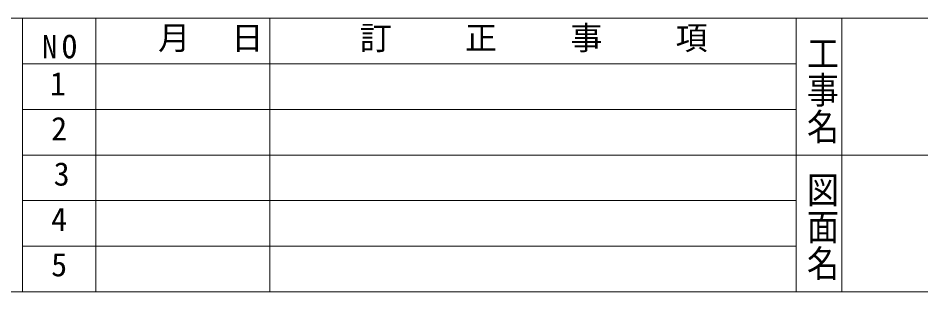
# Model space of a CAD drawing. Units: millimetres at full size, sheet at 1:2; details may follow other scales. Extents: x -822 to 1661, y -1752 to -1205.
# Drawn here: x 1020.9 to 1169.1, y -1751.8 to -1706.8 of the extents above; entities that cross this region are included whole.
import ezdxf
from ezdxf.enums import TextEntityAlignment as Align

# ---------------------------------------------------------------- set-up
doc = ezdxf.new("R2010")
doc.units = ezdxf.units.MM
doc.header["$LTSCALE"] = 2
doc.layers.add('F-E', color=5, linetype='Continuous', lineweight=9)
doc.styles.add('@ＭＳ ゴシック', font='')
doc.styles.add('ＭＳ ゴシック', font='')
doc.styles.get('@ＭＳ ゴシック').set_extended_font_data('@MS Gothic')
doc.styles.get('ＭＳ ゴシック').set_extended_font_data('MS Gothic')

msp = doc.modelspace()

# ---------------------------------------------------------------- linework, layer by layer
at = {"layer": 'F-E'}
for p, q in [((857.556, -1706.772), (1021.678, -1706.772)), ((857.556, -1706.772), (1148.656, -1706.772)), ((1021.678, -1706.772), (1021.678, -1751.772)), ((1033.678, -1706.772), (1033.678, -1751.772)), ((1062.266, -1706.772), (1062.266, -1751.772)), ((1148.656, -1706.772), (1280.006, -1706.772)), ((1148.656, -1714.272), (1021.678, -1714.272)), ((1148.656, -1721.773), (1021.678, -1721.773)), ((1148.656, -1729.272), (1021.678, -1729.272)), ((1280.006, -1729.272), (1148.656, -1729.272)), ((1148.656, -1736.772), (1021.678, -1736.772)), ((1148.656, -1744.273), (1021.678, -1744.273)), ((1021.678, -1751.772), (857.556, -1751.772)), ((1641.556, -1751.772), (857.556, -1751.772))]:
    msp.add_line(p, q, dxfattribs=at)
for points in [[(1148.656, -1706.772), (1148.656, -1729.272), (1148.656, -1751.772)], [(1156.156, -1706.772), (1156.156, -1729.272), (1156.156, -1751.772)]]:
    msp.add_lwpolyline(points, dxfattribs=at)

# ---------------------------------------------------------------- texts
at = {"layer": 'F-E', "color": 7, "style": 'ＭＳ ゴシック'}
for s, p in [('月', (1043.916, -1713.117)), ('日', (1055.948, -1713.117)), ('訂', (1077.014, -1713.117)), ('正', (1094.292, -1713.117)), ('事', (1111.57, -1713.117)), ('項', (1128.848, -1713.117)), ('1', (1026.142, -1720.649)), ('2', (1026.362, -1728.014)), ('3', (1026.776, -1735.463)), ('4', (1026.362, -1742.912)), ('5', (1026.362, -1750.361))]:
    msp.add_text(s, height=3.849, dxfattribs=at).set_placement(p, align=Align.BOTTOM_LEFT)
at = {"layer": 'F-E', "color": 7, "style": '@ＭＳ ゴシック', "width": 1.15}
for s, p in [('工事名', (1149.884, -1709.491)), ('図面名', (1149.888, -1731.935))]:
    msp.add_text(s, height=3.849, rotation=270, dxfattribs=at).set_placement(p, align=Align.BOTTOM_LEFT)
at = {"layer": 'F-E', "color": 7, "insert": (1024.865, -1713.45), "char_height": 3.849, "attachment_point": 7, "style": 'ＭＳ ゴシック'}
msp.add_mtext('\\T1.31;\\W0.95;NO', dxfattribs=at)

doc.saveas('drawing.dxf')
